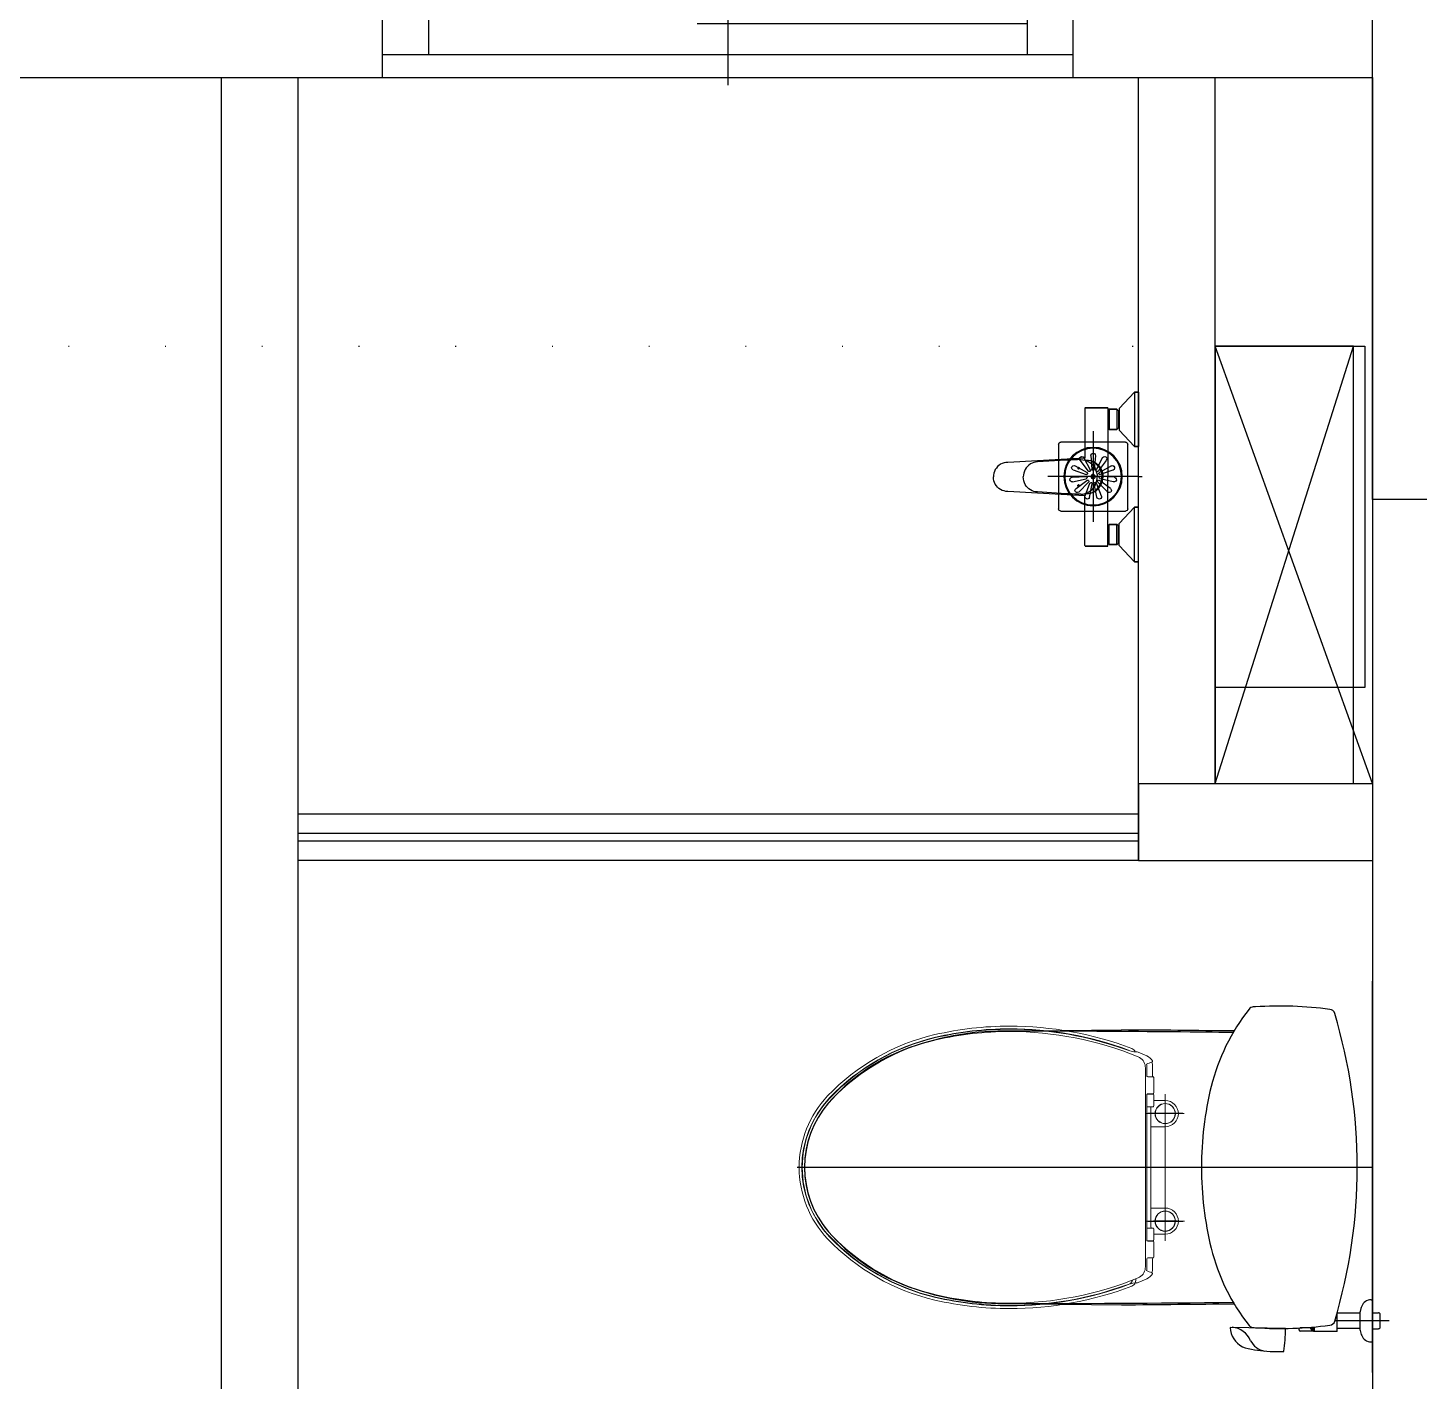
# Model space of a CAD drawing. Header units: millimetres. Extents: x 45074 to 106565, y 51012 to 60222.
# Drawn here: x 99582 to 99763.2, y 55485.7 to 55662 of the extents above; entities that cross this region are included whole.
import ezdxf

# ---------------------------------------------------------------- set-up
doc = ezdxf.new("R2010")
doc.units = ezdxf.units.MM
doc.header["$LTSCALE"] = 50
doc.header["$MEASUREMENT"] = 0
doc.linetypes.add('DASH_CENTER', pattern=[14, 11, -1, 1, -1])
doc.linetypes.add('DOT', pattern=[0.25, 0, -0.25])
doc.layers.get('0').update_dxf_attribs({"color": 8, "linetype": 'CONTINUOUS'})
doc.layers.add('00', color=7, linetype='DOT')

# ---------------------------------------------------------------- blocks, each defined once
blk = doc.blocks.new('*U31', base_point=(551700.96, 44174.06))
for p, q in [((551700.96, 44185.56), (551700.96, 44165.56)), ((551655.96, 44166.56), (551655.96, 44181.56)), ((551655.96, 44181.56), (551745.96, 44181.56)), ((551661.96, 44181.56), (551661.96, 44169.56)), ((551739.96, 44181.56), (551739.96, 44169.56)), ((551745.96, 44166.56), (551745.96, 44181.56)), ((551661.96, 44177.56), (551704.96, 44177.56)), ((551739.96, 44173.56), (551696.96, 44173.56)), ((551655.96, 44169.56), (551745.96, 44169.56)), ((551655.96, 44166.56), (551745.96, 44166.56))]:
    blk.add_line(p, q)
blk = doc.blocks.new('1247A')
for p, q in [((-13298.51, 8267.25), (-13298.01, 8267.25)), ((-13298.01, 8267.25), (-13298.51, 8267.25)), ((-13298.51, 8267.25), (-13298.51, 8267.12)), ((-13298.51, 8267.12), (-13298.51, 8266.77)), ((-13298.51, 8266.77), (-13298.51, 8266.2)), ((-13298.51, 8266.2), (-13298.51, 8265.46)), ((-13298.01, 8267.25), (-13296.01, 8265.12)), ((-13298.01, 8267.25), (-13296.01, 8265.12)), ((-13298.01, 8267.25), (-13298.01, 8267.12)), ((-13298.01, 8267.12), (-13298.01, 8266.77)), ((-13298.01, 8266.77), (-13298.01, 8266.2)), ((-13298.01, 8266.2), (-13298.01, 8265.46)), ((-13298.51, 8265.46), (-13298.51, 8264.61)), ((-13298.51, 8264.61), (-13298.51, 8263.7)), ((-13298.01, 8265.46), (-13298.01, 8264.61)), ((-13298.01, 8264.61), (-13298.01, 8263.7)), ((-13296.01, 8265.12), (-13296.01, 8265.07)), ((-13296.01, 8265.07), (-13296.01, 8264.93)), ((-13296.01, 8264.93), (-13296.01, 8264.82)), ((-13296.01, 8264.93), (-13296.01, 8264.7)), ((-13296.01, 8264.82), (-13295.91, 8264.82)), ((-13296.01, 8264.82), (-13296.01, 8264.77)), ((-13295.91, 8264.82), (-13296.01, 8264.82)), ((-13296.01, 8264.77), (-13296.01, 8264.66)), ((-13296.01, 8264.7), (-13296.01, 8264.41)), ((-13296.01, 8264.66), (-13296.01, 8264.49)), ((-13296.01, 8264.49), (-13296.01, 8264.26)), ((-13296.01, 8264.41), (-13296.01, 8264.06)), ((-13296.01, 8264.26), (-13296.01, 8263.98)), ((-13296.01, 8264.06), (-13296.01, 8263.7)), ((-13296.01, 8263.98), (-13296.01, 8263.7)), ((-13295.71, 8265.02), (-13295.91, 8264.82)), ((-13295.91, 8264.82), (-13295.91, 8264.77)), ((-13295.91, 8264.77), (-13295.91, 8264.66)), ((-13295.91, 8264.66), (-13295.91, 8264.49)), ((-13295.91, 8264.49), (-13295.91, 8264.26)), ((-13295.91, 8264.26), (-13295.91, 8263.98)), ((-13295.91, 8263.98), (-13295.91, 8263.7)), ((-13295.71, 8265.02), (-13295.51, 8265.02)), ((-13295.51, 8265.02), (-13295.71, 8265.02)), ((-13295.71, 8265.02), (-13295.71, 8264.97)), ((-13295.71, 8264.97), (-13295.71, 8262.38)), ((-13295.51, 8265.02), (-13295.21, 8265.02)), ((-13295.21, 8265.02), (-13295.51, 8265.02)), ((-13294.91, 8265.02), (-13295.21, 8265.02)), ((-13295.21, 8265.02), (-13294.91, 8265.02)), ((-13294.91, 8265.02), (-13294.71, 8265.02)), ((-13294.71, 8265.02), (-13294.91, 8265.02)), ((-13294.71, 8265.02), (-13294.51, 8264.82)), ((-13294.71, 8265.02), (-13294.71, 8264.97)), ((-13294.71, 8264.97), (-13294.71, 8262.38)), ((-13294.01, 8265.2), (-13294.51, 8265.2)), ((-13294.51, 8265.2), (-13294.01, 8265.2)), ((-13294.51, 8265.2), (-13294.51, 8265.14)), ((-13294.51, 8265.14), (-13294.51, 8256.2)), ((-13294.51, 8265.14), (-13294.51, 8256.2)), ((-13293.51, 8265.2), (-13294.01, 8265.2)), ((-13294.01, 8265.2), (-13293.51, 8265.2)), ((-13293, 8265.2), (-13293.51, 8265.2)), ((-13293.51, 8265.2), (-13293, 8265.2)), ((-13293, 8265.2), (-13292.54, 8265.2)), ((-13292.54, 8265.2), (-13293, 8265.2)), ((-13292.54, 8265.2), (-13292.13, 8265.2)), ((-13292.13, 8265.2), (-13292.54, 8265.2)), ((-13292.13, 8265.2), (-13291.82, 8265.2)), ((-13291.82, 8265.2), (-13292.13, 8265.2)), ((-13291.82, 8265.2), (-13291.63, 8265.2)), ((-13291.63, 8265.2), (-13291.82, 8265.2)), ((-13291.63, 8265.2), (-13291.55, 8265.2)), ((-13291.55, 8265.2), (-13291.63, 8265.2)), ((-13291.55, 8265.2), (-13291.51, 8265.14)), ((-13291.51, 8265.14), (-13291.51, 8258.66)), ((-13291.51, 8265.14), (-13291.51, 8258.66)), ((-13298.51, 8263.7), (-13298.51, 8262.79)), ((-13298.51, 8262.79), (-13298.51, 8261.93)), ((-13298.51, 8261.93), (-13298.51, 8261.19)), ((-13298.01, 8263.7), (-13298.01, 8262.79)), ((-13298.01, 8262.79), (-13298.01, 8261.93)), ((-13296.01, 8262.28), (-13298.01, 8260.15)), ((-13298.01, 8261.93), (-13298.01, 8261.19)), ((-13296.01, 8263.7), (-13296.01, 8263.33)), ((-13296.01, 8263.7), (-13296.01, 8263.42)), ((-13296.01, 8263.42), (-13296.01, 8263.14)), ((-13296.01, 8263.33), (-13296.01, 8262.99)), ((-13296.01, 8263.14), (-13296.01, 8262.91)), ((-13296.01, 8262.99), (-13296.01, 8262.7)), ((-13296.01, 8262.91), (-13296.01, 8262.74)), ((-13296.01, 8262.74), (-13296.01, 8262.62)), ((-13296.01, 8262.7), (-13296.01, 8262.47)), ((-13296.01, 8262.62), (-13296.01, 8262.58)), ((-13296.01, 8262.58), (-13296.01, 8262.47)), ((-13296.01, 8262.58), (-13295.91, 8262.58)), ((-13295.91, 8262.58), (-13296.01, 8262.58)), ((-13296.01, 8262.47), (-13296.01, 8262.33)), ((-13296.01, 8262.33), (-13296.01, 8262.28)), ((-13295.91, 8263.7), (-13295.91, 8263.42)), ((-13295.91, 8263.42), (-13295.91, 8263.14)), ((-13295.91, 8263.14), (-13295.91, 8262.91)), ((-13295.91, 8262.91), (-13295.91, 8262.74)), ((-13295.91, 8262.74), (-13295.91, 8262.62)), ((-13295.91, 8262.62), (-13295.91, 8262.58)), ((-13295.91, 8262.58), (-13295.71, 8262.38)), ((-13295.21, 8262.38), (-13295.71, 8262.38)), ((-13295.71, 8262.38), (-13295.21, 8262.38)), ((-13294.91, 8262.38), (-13295.21, 8262.38)), ((-13295.21, 8262.38), (-13294.91, 8262.38)), ((-13294.91, 8262.38), (-13294.71, 8262.38)), ((-13294.71, 8262.38), (-13294.91, 8262.38)), ((-13294.51, 8262.58), (-13294.71, 8262.38)), ((-13298.51, 8261.19), (-13298.51, 8260.63)), ((-13298.51, 8260.63), (-13298.51, 8260.28)), ((-13298.51, 8260.28), (-13298.51, 8260.15)), ((-13298.51, 8260.15), (-13298.01, 8260.15)), ((-13298.01, 8260.15), (-13298.51, 8260.15)), ((-13298.51, 8252.25), (-13298.51, 8260.15)), ((-13298.01, 8261.19), (-13298.01, 8260.63)), ((-13298.01, 8260.63), (-13298.01, 8260.28)), ((-13298.01, 8260.28), (-13298.01, 8260.15)), ((-13292.29, 8258.32), (-13292.81, 8258.11)), ((-13291.98, 8258.37), (-13292.29, 8258.32)), ((-13291.98, 8258.37), (-13292.29, 8258.32)), ((-13291.81, 8258.28), (-13292.06, 8258.16)), ((-13291.28, 8258.43), (-13291.98, 8258.37)), ((-13291.55, 8258.37), (-13291.81, 8258.28)), ((-13291.28, 8258.43), (-13291.55, 8258.37)), ((-13291.51, 8258.66), (-13281.48, 8258.1)), ((-13290.99, 8258.46), (-13291.28, 8258.43)), ((-13290.99, 8258.46), (-13290.58, 8258.45)), ((-13290.58, 8258.45), (-13290.21, 8258.44)), ((-13290.21, 8258.44), (-13289.79, 8258.42)), ((-13289.79, 8258.42), (-13289.36, 8258.4)), ((-13289.36, 8258.4), (-13289.05, 8258.38)), ((-13289.05, 8258.38), (-13285.35, 8258.15)), ((-13293.82, 8256.76), (-13293.9, 8256.2)), ((-13293.61, 8257.29), (-13293.82, 8256.76)), ((-13293.72, 8256.49), (-13293.74, 8256.2)), ((-13293.67, 8256.76), (-13293.72, 8256.49)), ((-13293.58, 8257.04), (-13293.67, 8256.76)), ((-13293.27, 8257.76), (-13293.61, 8257.29)), ((-13293.48, 8257.29), (-13293.58, 8257.04)), ((-13293.32, 8257.54), (-13293.48, 8257.29)), ((-13293.14, 8257.75), (-13293.32, 8257.54)), ((-13292.81, 8258.11), (-13293.27, 8257.76)), ((-13292.95, 8257.94), (-13293.14, 8257.75)), ((-13293.11, 8256.5), (-13293.13, 8256.2)), ((-13293.05, 8256.78), (-13293.11, 8256.5)), ((-13292.97, 8257.06), (-13293.05, 8256.78)), ((-13292.85, 8257.33), (-13292.97, 8257.06)), ((-13292.72, 8258.11), (-13292.95, 8257.94)), ((-13292.69, 8257.57), (-13292.85, 8257.33)), ((-13292.48, 8258.22), (-13292.72, 8258.11)), ((-13292.5, 8257.79), (-13292.69, 8257.57)), ((-13292.3, 8257.98), (-13292.5, 8257.79)), ((-13292.06, 8258.16), (-13292.3, 8257.98)), ((-13290.79, 8257.38), (-13290.8, 8257.36)), ((-13290.8, 8257.36), (-13290.8, 8257.33)), ((-13290.8, 8257.33), (-13290.8, 8257.31)), ((-13290.8, 8257.31), (-13290.79, 8257.28)), ((-13290.77, 8257.41), (-13290.79, 8257.38)), ((-13290.79, 8257.28), (-13290.77, 8257.26)), ((-13290.75, 8257.42), (-13290.77, 8257.41)), ((-13290.77, 8257.26), (-13290.75, 8257.25)), ((-13290.72, 8257.43), (-13290.75, 8257.42)), ((-13290.75, 8257.25), (-13290.72, 8257.24)), ((-13290.7, 8257.43), (-13290.72, 8257.43)), ((-13290.72, 8257.24), (-13290.7, 8257.23)), ((-13290.7, 8257.43), (-13290.67, 8257.43)), ((-13290.67, 8257.24), (-13290.7, 8257.23)), ((-13290.67, 8257.43), (-13290.65, 8257.42)), ((-13290.65, 8257.25), (-13290.67, 8257.24)), ((-13290.65, 8257.42), (-13290.63, 8257.41)), ((-13290.63, 8257.26), (-13290.65, 8257.25)), ((-13290.63, 8257.41), (-13290.61, 8257.38)), ((-13290.61, 8257.28), (-13290.63, 8257.26)), ((-13290.61, 8257.38), (-13290.6, 8257.36)), ((-13290.6, 8257.31), (-13290.61, 8257.28)), ((-13290.6, 8257.36), (-13290.6, 8257.33)), ((-13290.6, 8257.33), (-13290.6, 8257.31)), ((-13285.35, 8258.15), (-13285.11, 8258.13)), ((-13285.11, 8258.13), (-13284.87, 8258.08)), ((-13284.87, 8258.08), (-13284.64, 8257.99)), ((-13284.64, 8257.99), (-13284.43, 8257.89)), ((-13284.43, 8257.89), (-13284.22, 8257.74)), ((-13284.22, 8257.74), (-13284.05, 8257.57)), ((-13284.05, 8257.57), (-13283.89, 8257.39)), ((-13283.89, 8257.39), (-13283.75, 8257.17)), ((-13283.75, 8257.17), (-13283.65, 8256.95)), ((-13283.65, 8256.95), (-13283.57, 8256.7)), ((-13283.57, 8256.7), (-13283.52, 8256.46)), ((-13281.48, 8258.1), (-13281.23, 8258.08)), ((-13281.23, 8258.08), (-13280.99, 8258.03)), ((-13280.99, 8258.03), (-13280.76, 8257.95)), ((-13280.76, 8257.95), (-13280.54, 8257.85)), ((-13280.54, 8257.85), (-13280.33, 8257.7)), ((-13280.33, 8257.7), (-13280.16, 8257.54)), ((-13280.16, 8257.54), (-13280, 8257.36)), ((-13280, 8257.36), (-13279.85, 8257.15)), ((-13279.85, 8257.15), (-13279.75, 8256.93)), ((-13279.75, 8256.93), (-13279.68, 8256.69)), ((-13279.75, 8256.93), (-13279.68, 8256.69)), ((-13279.68, 8256.69), (-13279.63, 8256.45)), ((-13279.68, 8256.69), (-13279.63, 8256.45)), ((-13294.51, 8247.26), (-13294.51, 8256.2)), ((-13294.51, 8247.26), (-13294.51, 8256.2)), ((-13293.82, 8255.64), (-13293.9, 8256.2)), ((-13293.61, 8255.11), (-13293.82, 8255.64)), ((-13293.72, 8255.91), (-13293.74, 8256.2)), ((-13293.67, 8255.64), (-13293.72, 8255.91)), ((-13293.58, 8255.36), (-13293.67, 8255.64)), ((-13293.27, 8254.64), (-13293.61, 8255.11)), ((-13293.48, 8255.11), (-13293.58, 8255.36)), ((-13293.32, 8254.86), (-13293.48, 8255.11)), ((-13293.14, 8254.65), (-13293.32, 8254.86)), ((-13293.11, 8255.9), (-13293.13, 8256.2)), ((-13293.05, 8255.62), (-13293.11, 8255.9)), ((-13292.97, 8255.34), (-13293.05, 8255.62)), ((-13292.85, 8255.07), (-13292.97, 8255.34)), ((-13292.69, 8254.83), (-13292.85, 8255.07)), ((-13292.5, 8254.61), (-13292.69, 8254.83)), ((-13290.8, 8255.09), (-13290.79, 8255.11)), ((-13290.8, 8255.07), (-13290.8, 8255.09)), ((-13290.8, 8255.04), (-13290.8, 8255.07)), ((-13290.79, 8255.02), (-13290.8, 8255.04)), ((-13290.79, 8255.11), (-13290.77, 8255.14)), ((-13290.77, 8254.99), (-13290.79, 8255.02)), ((-13290.77, 8255.14), (-13290.75, 8255.15)), ((-13290.75, 8254.98), (-13290.77, 8254.99)), ((-13290.75, 8255.15), (-13290.72, 8255.16)), ((-13290.72, 8254.97), (-13290.75, 8254.98)), ((-13290.72, 8255.16), (-13290.7, 8255.17)), ((-13290.7, 8254.97), (-13290.72, 8254.97)), ((-13290.67, 8255.16), (-13290.7, 8255.17)), ((-13290.7, 8254.97), (-13290.67, 8254.97)), ((-13290.65, 8255.15), (-13290.67, 8255.16)), ((-13290.67, 8254.97), (-13290.65, 8254.98)), ((-13290.63, 8255.14), (-13290.65, 8255.15)), ((-13290.65, 8254.98), (-13290.63, 8254.99)), ((-13290.61, 8255.11), (-13290.63, 8255.14)), ((-13290.63, 8254.99), (-13290.61, 8255.02)), ((-13290.6, 8255.09), (-13290.61, 8255.11)), ((-13290.61, 8255.02), (-13290.6, 8255.04)), ((-13290.6, 8255.07), (-13290.6, 8255.09)), ((-13290.6, 8255.04), (-13290.6, 8255.07)), ((-13284.43, 8254.51), (-13284.22, 8254.66)), ((-13284.22, 8254.66), (-13284.05, 8254.83)), ((-13284.05, 8254.83), (-13283.89, 8255.01)), ((-13283.89, 8255.01), (-13283.75, 8255.23)), ((-13283.75, 8255.23), (-13283.65, 8255.45)), ((-13283.65, 8255.45), (-13283.57, 8255.7)), ((-13283.57, 8255.7), (-13283.52, 8255.94)), ((-13283.52, 8256.46), (-13283.5, 8256.2)), ((-13283.52, 8255.94), (-13283.5, 8256.2)), ((-13280.54, 8254.55), (-13280.33, 8254.7)), ((-13280.33, 8254.7), (-13280.16, 8254.86)), ((-13280.16, 8254.86), (-13280, 8255.04)), ((-13280, 8255.04), (-13279.85, 8255.25)), ((-13279.85, 8255.25), (-13279.75, 8255.47)), ((-13279.75, 8255.47), (-13279.68, 8255.71)), ((-13279.75, 8255.47), (-13279.68, 8255.71)), ((-13279.68, 8255.71), (-13279.63, 8255.95)), ((-13279.68, 8255.71), (-13279.63, 8255.95)), ((-13279.63, 8256.45), (-13279.61, 8256.2)), ((-13279.63, 8256.45), (-13279.61, 8256.2)), ((-13279.63, 8255.95), (-13279.61, 8256.2)), ((-13279.63, 8255.95), (-13279.61, 8256.2)), ((-13292.81, 8254.29), (-13293.27, 8254.64)), ((-13292.95, 8254.46), (-13293.14, 8254.65)), ((-13292.72, 8254.29), (-13292.95, 8254.46)), ((-13292.29, 8254.08), (-13292.81, 8254.29)), ((-13292.48, 8254.18), (-13292.72, 8254.29)), ((-13292.3, 8254.42), (-13292.5, 8254.61)), ((-13292.06, 8254.24), (-13292.3, 8254.42)), ((-13291.98, 8254.03), (-13292.29, 8254.08)), ((-13291.98, 8254.03), (-13292.29, 8254.08)), ((-13291.81, 8254.12), (-13292.06, 8254.24)), ((-13291.28, 8253.96), (-13291.98, 8254.03)), ((-13291.55, 8254.03), (-13291.81, 8254.12)), ((-13291.28, 8253.96), (-13291.55, 8254.03)), ((-13291.51, 8253.74), (-13281.48, 8254.3)), ((-13291.51, 8247.26), (-13291.51, 8253.74)), ((-13291.51, 8247.26), (-13291.51, 8253.74)), ((-13290.99, 8253.94), (-13291.28, 8253.96)), ((-13290.99, 8253.94), (-13290.58, 8253.95)), ((-13290.58, 8253.95), (-13290.21, 8253.96)), ((-13290.21, 8253.96), (-13289.79, 8253.98)), ((-13289.79, 8253.98), (-13289.36, 8254)), ((-13289.36, 8254), (-13289.05, 8254.02)), ((-13289.05, 8254.02), (-13285.35, 8254.25)), ((-13285.35, 8254.25), (-13285.11, 8254.27)), ((-13285.11, 8254.27), (-13284.87, 8254.32)), ((-13284.87, 8254.32), (-13284.64, 8254.41)), ((-13284.64, 8254.41), (-13284.43, 8254.51)), ((-13281.48, 8254.3), (-13281.23, 8254.32)), ((-13281.23, 8254.32), (-13280.99, 8254.37)), ((-13280.99, 8254.37), (-13280.76, 8254.45)), ((-13280.76, 8254.45), (-13280.54, 8254.55)), ((-13298.01, 8252.25), (-13298.51, 8252.25)), ((-13298.51, 8252.12), (-13298.51, 8252.25)), ((-13298.51, 8252.25), (-13298.01, 8252.25)), ((-13298.51, 8251.77), (-13298.51, 8252.12)), ((-13298.51, 8251.2), (-13298.51, 8251.77)), ((-13298.51, 8250.46), (-13298.51, 8251.2)), ((-13296.01, 8250.12), (-13298.01, 8252.25)), ((-13298.01, 8252.12), (-13298.01, 8252.25)), ((-13298.01, 8251.77), (-13298.01, 8252.12)), ((-13298.01, 8251.2), (-13298.01, 8251.77)), ((-13298.01, 8250.46), (-13298.01, 8251.2)), ((-13298.51, 8249.61), (-13298.51, 8250.46)), ((-13298.51, 8248.7), (-13298.51, 8249.61)), ((-13298.01, 8249.61), (-13298.01, 8250.46)), ((-13298.01, 8248.7), (-13298.01, 8249.61)), ((-13296.01, 8250.07), (-13296.01, 8250.12)), ((-13296.01, 8249.93), (-13296.01, 8250.07)), ((-13296.01, 8249.7), (-13296.01, 8249.93)), ((-13296.01, 8249.82), (-13296.01, 8249.93)), ((-13295.91, 8249.82), (-13296.01, 8249.82)), ((-13296.01, 8249.77), (-13296.01, 8249.82)), ((-13296.01, 8249.82), (-13295.91, 8249.82)), ((-13296.01, 8249.66), (-13296.01, 8249.77)), ((-13296.01, 8249.41), (-13296.01, 8249.7)), ((-13296.01, 8249.49), (-13296.01, 8249.66)), ((-13296.01, 8249.26), (-13296.01, 8249.49)), ((-13296.01, 8249.06), (-13296.01, 8249.41)), ((-13296.01, 8248.98), (-13296.01, 8249.26)), ((-13295.91, 8249.82), (-13295.71, 8250.02)), ((-13295.91, 8249.77), (-13295.91, 8249.82)), ((-13295.91, 8249.66), (-13295.91, 8249.77)), ((-13295.91, 8249.49), (-13295.91, 8249.66)), ((-13295.91, 8249.26), (-13295.91, 8249.49)), ((-13295.91, 8248.98), (-13295.91, 8249.26)), ((-13295.71, 8250.02), (-13295.21, 8250.02)), ((-13295.71, 8247.43), (-13295.71, 8250.02)), ((-13295.21, 8250.02), (-13295.71, 8250.02)), ((-13295.21, 8250.02), (-13294.91, 8250.02)), ((-13294.91, 8250.02), (-13295.21, 8250.02)), ((-13294.71, 8250.02), (-13294.91, 8250.02)), ((-13294.91, 8250.02), (-13294.71, 8250.02)), ((-13294.51, 8249.82), (-13294.71, 8250.02)), ((-13294.71, 8247.43), (-13294.71, 8250.02)), ((-13298.51, 8247.79), (-13298.51, 8248.7)), ((-13298.51, 8246.93), (-13298.51, 8247.79)), ((-13298.01, 8247.79), (-13298.01, 8248.7)), ((-13298.01, 8246.93), (-13298.01, 8247.79)), ((-13296.01, 8248.7), (-13296.01, 8249.06)), ((-13296.01, 8248.7), (-13296.01, 8248.98)), ((-13296.01, 8248.42), (-13296.01, 8248.7)), ((-13296.01, 8248.33), (-13296.01, 8248.7)), ((-13296.01, 8248.14), (-13296.01, 8248.42)), ((-13296.01, 8247.99), (-13296.01, 8248.33)), ((-13296.01, 8247.91), (-13296.01, 8248.14)), ((-13296.01, 8247.7), (-13296.01, 8247.99)), ((-13296.01, 8247.74), (-13296.01, 8247.91)), ((-13296.01, 8247.62), (-13296.01, 8247.74)), ((-13296.01, 8247.47), (-13296.01, 8247.7)), ((-13296.01, 8247.58), (-13296.01, 8247.62)), ((-13295.91, 8247.58), (-13296.01, 8247.58)), ((-13296.01, 8247.58), (-13295.91, 8247.58)), ((-13296.01, 8247.47), (-13296.01, 8247.58)), ((-13296.01, 8247.33), (-13296.01, 8247.47)), ((-13295.91, 8248.7), (-13295.91, 8248.98)), ((-13295.91, 8248.42), (-13295.91, 8248.7)), ((-13295.91, 8248.14), (-13295.91, 8248.42)), ((-13295.91, 8247.91), (-13295.91, 8248.14)), ((-13295.91, 8247.74), (-13295.91, 8247.91)), ((-13295.91, 8247.62), (-13295.91, 8247.74)), ((-13295.91, 8247.58), (-13295.91, 8247.62)), ((-13295.71, 8247.38), (-13295.91, 8247.58)), ((-13295.71, 8247.38), (-13295.71, 8247.43)), ((-13294.71, 8247.38), (-13294.51, 8247.58)), ((-13294.71, 8247.38), (-13294.71, 8247.43)), ((-13298.51, 8246.19), (-13298.51, 8246.93)), ((-13298.51, 8245.63), (-13298.51, 8246.19)), ((-13298.51, 8245.28), (-13298.51, 8245.63)), ((-13298.01, 8245.15), (-13296.01, 8247.28)), ((-13298.01, 8245.15), (-13296.01, 8247.28)), ((-13298.01, 8246.19), (-13298.01, 8246.93)), ((-13298.01, 8245.63), (-13298.01, 8246.19)), ((-13298.01, 8245.28), (-13298.01, 8245.63)), ((-13296.01, 8247.28), (-13296.01, 8247.33)), ((-13295.51, 8247.38), (-13295.71, 8247.38)), ((-13295.71, 8247.38), (-13295.51, 8247.38)), ((-13295.21, 8247.38), (-13295.51, 8247.38)), ((-13295.51, 8247.38), (-13295.21, 8247.38)), ((-13295.21, 8247.38), (-13294.91, 8247.38)), ((-13294.91, 8247.38), (-13295.21, 8247.38)), ((-13294.71, 8247.38), (-13294.91, 8247.38)), ((-13294.91, 8247.38), (-13294.71, 8247.38)), ((-13294.51, 8247.2), (-13294.51, 8247.26)), ((-13294.51, 8247.2), (-13294.01, 8247.2)), ((-13294.01, 8247.2), (-13294.51, 8247.2)), ((-13294.01, 8247.2), (-13293.51, 8247.2)), ((-13293.51, 8247.2), (-13294.01, 8247.2)), ((-13293.51, 8247.2), (-13293, 8247.2)), ((-13293, 8247.2), (-13293.51, 8247.2)), ((-13292.54, 8247.2), (-13293, 8247.2)), ((-13293, 8247.2), (-13292.54, 8247.2)), ((-13292.13, 8247.2), (-13292.54, 8247.2)), ((-13292.54, 8247.2), (-13292.13, 8247.2)), ((-13291.82, 8247.2), (-13292.13, 8247.2)), ((-13292.13, 8247.2), (-13291.82, 8247.2)), ((-13291.63, 8247.2), (-13291.82, 8247.2)), ((-13291.82, 8247.2), (-13291.63, 8247.2)), ((-13291.55, 8247.2), (-13291.63, 8247.2)), ((-13291.63, 8247.2), (-13291.55, 8247.2)), ((-13291.55, 8247.2), (-13291.51, 8247.26)), ((-13298.51, 8245.15), (-13298.51, 8245.28)), ((-13298.01, 8245.15), (-13298.51, 8245.15)), ((-13298.51, 8245.15), (-13298.01, 8245.15)), ((-13298.01, 8245.15), (-13298.01, 8245.28))]:
    blk.add_line(p, q)
at = {"color": 3}
blk.add_line((-13298.51, 8256.25), (-13299.01, 8256.25), dxfattribs=at)
blk = doc.blocks.new('10D')
at = {"color": 8}
for p, q in [((-31142.94, 14854.47), (-31142.94, 14842.67)), ((-31148.84, 14848.57), (-31137.04, 14848.57))]:
    blk.add_line(p, q, dxfattribs=at)
at = {"color": 9, "true_color": 0xc9c9c9}
for p, q in [((-31147.44, 14844.37), (-31147.44, 14852.77)), ((-31147.14, 14853.07), (-31138.74, 14853.07)), ((-31138.44, 14852.77), (-31138.44, 14844.37)), ((-31144.18, 14851.05), (-31143.33, 14849.45)), ((-31143.24, 14851.27), (-31143.09, 14849.52)), ((-31142.64, 14851.32), (-31142.79, 14849.52)), ((-31141.73, 14851), (-31142.56, 14849.45)), ((-31145.52, 14849.42), (-31143.87, 14848.83)), ((-31145.32, 14849.99), (-31143.75, 14849.1)), ((-31144.65, 14850.68), (-31143.58, 14849.29)), ((-31141.21, 14850.72), (-31142.3, 14849.29)), ((-31140.61, 14849.96), (-31142.14, 14849.1)), ((-31140.32, 14849.44), (-31142.02, 14848.83)), ((-31145.71, 14848.48), (-31143.91, 14848.59)), ((-31145.57, 14847.89), (-31143.86, 14848.29)), ((-31145.22, 14847), (-31143.76, 14848.06)), ((-31144.79, 14846.58), (-31143.56, 14847.84)), ((-31144.01, 14846.02), (-31143.36, 14847.7)), ((-31143.42, 14845.9), (-31143.07, 14847.62)), ((-31143.14, 14848.62), (-31143.14, 14848.52)), ((-31143.14, 14848.62), (-31143.04, 14848.62)), ((-31143.14, 14848.52), (-31143.09, 14848.52)), ((-31143.14, 14848.52), (-31143.04, 14848.52)), ((-31142.99, 14848.77), (-31142.89, 14848.77)), ((-31142.99, 14848.67), (-31142.99, 14848.77)), ((-31142.99, 14848.38), (-31142.99, 14848.47)), ((-31142.99, 14848.38), (-31142.89, 14848.38)), ((-31142.89, 14848.67), (-31142.89, 14848.77)), ((-31142.89, 14848.38), (-31142.89, 14848.47)), ((-31142.75, 14848.62), (-31142.84, 14848.62)), ((-31142.75, 14848.52), (-31142.84, 14848.52)), ((-31142.46, 14845.85), (-31142.82, 14847.62)), ((-31142.79, 14848.52), (-31142.75, 14848.52)), ((-31142.75, 14848.62), (-31142.75, 14848.52)), ((-31141.9, 14846.06), (-31142.53, 14847.7)), ((-31141.06, 14846.54), (-31142.32, 14847.84)), ((-31140.71, 14847.03), (-31142.13, 14848.06)), ((-31140.26, 14847.88), (-31142.03, 14848.29)), ((-31140.23, 14848.48), (-31141.98, 14848.59)), ((-31138.74, 14844.07), (-31147.14, 14844.07))]:
    blk.add_line(p, q, dxfattribs=at)
for radius in [3.8, 3.7, 0.275]:
    blk.add_circle((-31142.94, 14848.57), radius, dxfattribs=at)
for centre, radius, start, end in [((-31147.14, 14852.77), 0.3, 90, 180), ((-31138.74, 14852.77), 0.3, 0, 90), ((-31144.43, 14850.89), 0.3, 32.7273, 222.2546), ((-31142.94, 14851.32), 0.3, 0, 189.5273), ((-31141.46, 14850.89), 0.3, 327.2727, 156.8), ((-31145.45, 14849.71), 0.3, 65.4545, 254.9818), ((-31143.81, 14848.97), 0.15, 245.4545, 65.4545), ((-31143.46, 14849.37), 0.15, 212.7273, 32.7273), ((-31142.94, 14849.52), 0.15, 180, 0), ((-31142.43, 14849.37), 0.15, 147.2727, 327.2727), ((-31142.08, 14848.97), 0.15, 114.5455, 294.5455), ((-31140.44, 14849.71), 0.3, 294.5455, 124.0727), ((-31145.67, 14848.18), 0.3, 98.1818, 287.7091), ((-31143.88, 14848.44), 0.15, 278.1818, 98.1818), ((-31143.66, 14847.95), 0.15, 310.9091, 130.9091), ((-31143.21, 14847.66), 0.15, 343.6364, 163.6364), ((-31143.04, 14848.67), 0.05, 270, 0), ((-31143.04, 14848.47), 0.05, 0, 90), ((-31142.84, 14848.67), 0.05, 180, 270), ((-31142.84, 14848.47), 0.05, 90, 180), ((-31142.68, 14847.66), 0.15, 16.3636, 196.3636), ((-31142.23, 14847.95), 0.15, 49.0909, 229.0909), ((-31142, 14848.44), 0.15, 81.8182, 261.8182), ((-31140.22, 14848.18), 0.3, 261.8182, 91.3455), ((-31145.02, 14846.77), 0.3, 130.9091, 320.4364), ((-31143.72, 14845.93), 0.3, 163.6364, 353.1636), ((-31142.17, 14845.93), 0.3, 196.3636, 25.8909), ((-31140.87, 14846.77), 0.3, 229.0909, 58.6182), ((-31147.14, 14844.37), 0.3, 180, 270), ((-31138.74, 14844.37), 0.3, 270, 0)]:
    blk.add_arc(centre, radius, start, end, dxfattribs=at)

msp = doc.modelspace()

# ---------------------------------------------------------------- linework, layer by layer
for p, q in [((99366.154, 55655.566), (99628.154, 55655.566)), ((99607.154, 55655.566), (99607.154, 55390.566)), ((99617.154, 55655.566), (99617.154, 55390.566)), ((99718.154, 55655.566), (99757.154, 55655.566)), ((99757.154, 55655.566), (99757.154, 55400.566)), ((99736.654, 55563.566), (99754.654, 55620.566)), ((99757.154, 55563.566), (99736.654, 55620.566)), ((99754.654, 55620.566), (99736.654, 55620.566)), ((99726.654, 55563.566), (99726.654, 55553.566)), ((99726.654, 55553.566), (99757.154, 55553.566)), ((99757.154, 55486.854), (99757.154, 55537.834)), ((99682.454, 55513.566), (99682.454, 55513.666)), ((99755.645, 55495.169), (99755.559, 55494.808)), ((99756.954, 55496.316), (99757.154, 55496.301)), ((99757.154, 55496.316), (99757.154, 55490.816)), ((99759.295, 55493.566), (99752.233, 55493.566)), ((99752.554, 55492.166), (99752.554, 55494.676)), ((99755.554, 55494.566), (99752.554, 55494.566)), ((99755.554, 55494.596), (99755.554, 55494.766)), ((99755.554, 55492.536), (99755.554, 55494.596)), ((99757.154, 55494.596), (99757.922, 55494.596)), ((99758.034, 55494.593), (99757.922, 55494.596)), ((99758.154, 55494.473), (99758.034, 55494.593)), ((99758.154, 55492.66), (99758.154, 55494.473)), ((99738.609, 55492.641), (99738.632, 55492.309)), ((99745.804, 55492.552), (99738.66, 55492.694)), ((99747.57, 55492.366), (99747.57, 55492.639)), ((99749.29, 55492.64), (99747.73, 55492.64)), ((99749.29, 55492.241), (99747.73, 55492.241)), ((99749.45, 55492.206), (99747.73, 55492.206)), ((99749.09, 55492.562), (99749.12, 55492.61)), ((99749.144, 55492.448), (99749.09, 55492.562)), ((99749.12, 55492.61), (99749.21, 55492.636)), ((99749.306, 55492.266), (99749.144, 55492.448)), ((99749.33, 55492.281), (99749.33, 55492.6)), ((99749.49, 55492.246), (99749.49, 55492.77)), ((99749.49, 55492.686), (99749.538, 55492.686)), ((99749.554, 55492.775), (99749.554, 55492.286)), ((99749.554, 55492.166), (99749.554, 55492.775)), ((99752.554, 55492.166), (99749.554, 55492.166)), ((99755.554, 55492.566), (99752.554, 55492.566)), ((99755.554, 55492.366), (99755.554, 55492.536)), ((99755.559, 55492.325), (99755.645, 55491.963)), ((99757.154, 55492.536), (99757.923, 55492.537)), ((99758.034, 55492.54), (99757.923, 55492.537)), ((99758.154, 55492.66), (99758.034, 55492.54)), ((99756.954, 55490.816), (99757.154, 55490.816)), ((99743.795, 55489.592), (99745.549, 55489.557))]:
    msp.add_line(p, q)
at = {"extrusion": (0, 0, -1)}
for p, q in [((99726.654, 55553.566), (99726.654, 55655.566)), ((99736.654, 55563.566), (99736.654, 55655.566)), ((99726.654, 55563.566), (99757.154, 55563.566)), ((99736.654, 55563.566), (99757.154, 55563.566)), ((99726.654, 55559.566), (99617.154, 55559.566)), ((99726.654, 55557.066), (99617.154, 55557.066)), ((99726.654, 55556.066), (99617.154, 55556.066)), ((99726.654, 55553.566), (99617.154, 55553.566)), ((99726.654, 55553.566), (99757.154, 55553.566))]:
    msp.add_line(p, q, dxfattribs=at)
at = {"ltscale": 50}
for p, q in [((99709.154, 55531.316), (99716.617, 55531.391)), ((99709.154, 55495.816), (99716.617, 55495.742))]:
    msp.add_line(p, q, dxfattribs=at)
at = {"linetype": 'Continuous'}
for p, q in [((99716.617, 55531.391), (99724.454, 55531.469)), ((99716.617, 55495.742), (99724.454, 55495.664))]:
    msp.add_line(p, q, dxfattribs=at)
at = {"lineweight": 13}
for p, q in [((99727.55, 55513.566), (99727.55, 55526.582)), ((99727.758, 55525.466), (99727.758, 55526.719)), ((99728.503, 55525.466), (99728.503, 55526.719)), ((99727.858, 55525.366), (99728.53, 55525.366)), ((99728.53, 55525.366), (99728.55, 55525.366)), ((99728.65, 55525.266), (99728.65, 55523.266)), ((99727.758, 55513.566), (99727.758, 55523.069)), ((99728.55, 55523.116), (99727.772, 55523.116)), ((99728.55, 55523.166), (99727.858, 55523.166)), ((99728.65, 55522.316), (99728.65, 55523.016)), ((99728.65, 55521.566), (99728.65, 55522.316)), ((99728.65, 55522.266), (99730.15, 55522.266)), ((99728.504, 55521.466), (99727.758, 55521.466)), ((99728.273, 55518.916), (99728.273, 55521.366)), ((99728.504, 55521.466), (99728.373, 55521.466)), ((99728.55, 55521.466), (99728.504, 55521.466)), ((99728.273, 55508.216), (99728.273, 55518.916)), ((99730.15, 55518.866), (99728.273, 55518.866)), ((99727.55, 55513.566), (99727.55, 55500.551)), ((99727.758, 55513.566), (99727.758, 55504.064)), ((99730.15, 55508.266), (99728.273, 55508.266)), ((99728.273, 55505.766), (99728.273, 55508.216)), ((99728.504, 55505.666), (99727.758, 55505.666)), ((99728.504, 55505.666), (99728.373, 55505.666)), ((99728.55, 55505.666), (99728.504, 55505.666)), ((99728.65, 55505.566), (99728.65, 55504.816)), ((99728.65, 55504.866), (99730.15, 55504.866)), ((99728.65, 55504.816), (99728.65, 55504.116)), ((99728.55, 55504.016), (99727.772, 55504.016)), ((99728.55, 55503.966), (99727.858, 55503.966)), ((99728.65, 55501.866), (99728.65, 55503.866)), ((99727.758, 55501.666), (99727.758, 55500.414)), ((99727.858, 55501.766), (99728.53, 55501.766)), ((99728.503, 55501.666), (99728.503, 55500.414)), ((99728.53, 55501.766), (99728.55, 55501.766)), ((99726.3, 55498.83), (99726.3, 55499.034))]:
    msp.add_line(p, q, dxfattribs=at)
at = {"linetype": 'DASH_CENTER', "lineweight": 13, "ltscale": 5}
for p, q in [((99730.154, 55523.116), (99730.154, 55504.016)), ((99732.624, 55520.566), (99727.654, 55520.566)), ((99732.654, 55506.566), (99727.654, 55506.566)), ((99732.045, 55506.566), (99728.592, 55506.566))]:
    msp.add_line(p, q, dxfattribs=at)
at = {"ltscale": 3}
for p, q in [((99732.454, 55520.566), (99727.854, 55520.566)), ((99731.795, 55520.566), (99728.602, 55520.566)), ((99727.854, 55506.566), (99732.454, 55506.566)), ((99731.731, 55506.566), (99728.592, 55506.566))]:
    msp.add_line(p, q, dxfattribs=at)
at = {"linetype": 'DASH_CENTER', "ltscale": 5}
msp.add_line((99757.154, 55513.566), (99682.192, 55513.566), dxfattribs=at)
for points in [[(99757.154, 55670.566), (99827.154, 55670.566), (99827.154, 55600.566), (99757.154, 55600.566)], [(99754.654, 55620.566), (99736.654, 55620.566), (99736.654, 55563.566), (99754.654, 55563.566)], [(99736.654, 55620.566), (99756.154, 55620.566), (99756.154, 55576.066), (99736.654, 55576.066)]]:
    msp.add_lwpolyline(points, close=True)
at = {"lineweight": 13}
for centre in [(99730.139, 55520.566), (99730.135, 55506.566)]:
    msp.add_circle(centre, 1.32, dxfattribs=at)
for centre, radius, start, end in [((99761.828, 55517.752), 26.47, 141.6433, 166.15289), ((99741.658, 55533.712), 0.75, 93.87543, 141.49007), ((99745.054, 55483.576), 51, 93.56643, 93.87543), ((99745.054, 55483.576), 51, 82.62672, 93.56643), ((99751.503, 55533.411), 0.75, 16.64366, 82.62672), ((99685.154, 55513.576), 70, 0, 16.64366), ((99779.054, 55513.556), 44.2, 166.21624, 180), ((99779.054, 55513.576), 44.2, 180, 193.78376), ((99685.154, 55513.576), 70, 343.35634, 0), ((99761.573, 55509.288), 26.2, 193.78376, 218.50993), ((99758.107, 55494.586), 2.53, 159.53843, 166.67808), ((99756.954, 55495.016), 1.3, 90, 159.53843), ((99751.503, 55493.742), 0.75, 277.37328, 343.35634), ((99755.734, 55494.766), 0.18, 166.67808, 180.00072), ((99738.659, 55492.644), 0.05, 88.86103, 183.86103), ((99741.561, 55492.847), 2.978, 190.41435, 250.35634), ((99738.636, 55489.929), 2.822, 22.00531, 85.17423), ((99741.658, 55493.441), 0.75, 218.50993, 266.12457), ((99745.054, 55543.576), 51, 266.12457, 266.43357), ((99745.054, 55543.576), 51, 266.43357, 277.37328), ((99723.576, 55492.608), 22.228, 352.22554, 359.85699), ((99747.73, 55492.401), 0.16, 180, 270), ((99747.73, 55492.366), 0.16, 180, 270), ((99747.73, 55492.8), 0.16, 256.5396, 270), ((99749.29, 55492.6), 0.04, 0, 90), ((99749.29, 55492.281), 0.04, 270, 0), ((99749.45, 55492.246), 0.04, 270, 0), ((99749.538, 55492.646), 0.04, 66.42182, 90), ((99755.734, 55492.366), 0.18, 180.00072, 193.32192), ((99758.107, 55492.546), 2.53, 193.32192, 200.46157), ((99756.954, 55492.116), 1.3, 200.46157, 270), ((99744.672, 55507.725), 18.154, 256.90967, 267.23236), ((99743.639, 55492.26), 2.705, 208.08502, 258.15686), ((99745.55, 55489.607), 0.05, 268.86103, 353.25784)]:
    msp.add_arc(centre, radius, start, end)
at = {"ltscale": 50}
for centre, radius, start, end in [((99709.154, 55495.316), 36, 89.99998, 111.25428), ((99705.167, 55505.568), 25, 111.25427, 139.03552), ((99695.954, 55513.566), 12.8, 139.03551, 220.96449), ((99705.167, 55521.565), 25, 220.96448, 248.74573), ((99709.154, 55531.816), 36, 248.74572, 270.01697)]:
    msp.add_arc(centre, radius, start, end, dxfattribs=at)
at = {"lineweight": 13}
for centre, radius, start, end in [((99709.85, 55488.966), 43, 90, 103.055), ((99709.85, 55488.966), 42.65, 90, 103.055), ((99709.85, 55488.966), 42.6, 90, 103.055), ((99709.85, 55486.966), 45, 69.2634, 90), ((99709.85, 55486.966), 44.65, 69.64862, 90), ((99709.85, 55486.966), 44.6, 70.15121, 90), ((99706.462, 55503.579), 28, 103.055, 136.46429), ((99706.462, 55503.579), 27.65, 103.055, 136.46429), ((99706.462, 55503.579), 27.6, 103.055, 136.46429), ((99706.462, 55503.579), 27.3, 103.055, 136.46429), ((99709.85, 55488.966), 42.3, 90, 103.055), ((99709.85, 55486.966), 44.3, 67.75891, 90), ((99727.083, 55534.601), 6.056, 249.81353, 255.29928), ((99725.1, 55528.079), 0.8, 56.08438, 69.64862), ((99727.083, 55534.601), 6.056, 255.29928, 262.00981), ((99725.5, 55528.303), 0.8, 22.06861, 69.2634), ((99727.083, 55534.601), 6.056, 262.00981, 262.12238), ((99726.314, 55529.05), 0.453, 262.28928, 282.53917), ((99726.638, 55528.27), 0.407, 119.50951, 123.71843), ((99726.474, 55528.552), 0.0811, 67.5142, 116.25208), ((99708.908, 55485.935), 46.176, 65.89747, 67.59969), ((99726.05, 55526.582), 1.5, 4.7417, 67.75891), ((99726.981, 55526.537), 1.735, 30.74626, 63.14342), ((99726.05, 55526.582), 1.5, 360, 4.7417), ((99729.831, 55522.5), 4.991, 106.81061, 115.01916), ((99726.647, 55526.734), 1.111, 359.23674, 15.01334), ((99728.361, 55527.39), 0.116, 282.99792, 16.92453), ((99726.914, 55526.68), 1.589, 1.40433, 22.0493), ((99727.858, 55525.466), 0.1, 180, 270), ((99728.734, 55525.475), 0.231, 182.05239, 207.96027), ((99728.55, 55525.266), 0.1, 0, 90), ((99695.95, 55513.566), 13.5, 136.46429, 180), ((99695.95, 55513.566), 13.15, 136.46429, 223.53571), ((99695.95, 55513.566), 13.1, 136.46429, 180), ((99695.95, 55513.566), 12.8, 136.46429, 223.53571), ((99727.858, 55523.066), 0.1, 150.00087, 178.71361), ((99727.858, 55523.066), 0.1, 90, 150.00087), ((99728.55, 55523.266), 0.1, 270.00001, 0), ((99728.55, 55523.016), 0.1, 0, 90), ((99730.15, 55520.566), 1.7, 270, 90), ((99728.373, 55521.366), 0.1, 90, 180), ((99728.55, 55521.566), 0.1, 270, 0), ((99730.139, 55520.566), 1.3, 47.20382, 42.79618), ((99695.95, 55513.566), 13.5, 180, 223.53571), ((99695.95, 55513.566), 13.1, 180, 223.53571), ((99730.135, 55506.566), 1.3, 47.20382, 42.79618), ((99730.15, 55506.566), 1.7, 270, 90), ((99706.462, 55523.554), 28, 223.53571, 256.945), ((99706.462, 55523.554), 27.65, 223.53571, 256.945), ((99706.462, 55523.554), 27.6, 223.53571, 256.945), ((99706.462, 55523.554), 27.3, 223.53571, 256.945), ((99728.373, 55505.766), 0.1, 180, 270), ((99728.55, 55505.566), 0.1, 0, 90), ((99728.55, 55504.116), 0.1, 270, 0), ((99727.858, 55504.066), 0.1, 181.28639, 209.99913), ((99727.858, 55504.066), 0.1, 209.99913, 270), ((99728.55, 55503.866), 0.1, 0, 89.99999), ((99726.05, 55500.551), 1.5, 355.2583, 0), ((99727.858, 55501.666), 0.1, 90, 180), ((99728.734, 55501.658), 0.231, 152.03973, 177.94761), ((99728.55, 55501.866), 0.1, 270, 0), ((99709.85, 55540.166), 44.3, 270, 292.24109), ((99725.1, 55499.054), 0.8, 303.25439, 346.55354), ((99725.5, 55498.83), 0.8, 337.95063, 0), ((99708.908, 55541.198), 46.176, 292.40031, 294.10253), ((99726.05, 55500.551), 1.5, 292.24109, 355.2583), ((99726.647, 55500.399), 1.111, 344.98666, 0.76326), ((99729.831, 55504.633), 4.991, 244.98084, 253.18939), ((99726.981, 55500.596), 1.735, 296.85658, 329.25374), ((99726.914, 55500.453), 1.589, 337.9507, 358.59567), ((99728.361, 55499.743), 0.116, 343.07547, 77.00208), ((99709.85, 55538.166), 42.3, 256.945, 270), ((99709.85, 55540.166), 44.65, 270, 290.35138), ((99709.85, 55540.166), 44.6, 270, 289.84879), ((99709.85, 55540.166), 45, 270, 290.7366), ((99727.083, 55492.532), 6.056, 97.99019, 110.18647), ((99725.1, 55499.054), 0.8, 290.35138, 303.25439), ((99725.5, 55498.83), 0.8, 290.7366, 337.93139), ((99727.083, 55492.532), 6.056, 97.87762, 97.99019), ((99725.5, 55498.83), 0.8, 337.93139, 337.95063), ((99726.314, 55498.082), 0.453, 77.46083, 97.71072), ((99726.638, 55498.862), 0.407, 236.28157, 240.49049), ((99726.474, 55498.581), 0.0811, 243.74792, 292.4858), ((99709.85, 55538.166), 43, 256.945, 270), ((99709.85, 55538.166), 42.65, 256.945, 270), ((99709.85, 55538.166), 42.6, 256.945, 270)]:
    msp.add_arc(centre, radius, start, end, dxfattribs=at)
at = {"linetype": 'Continuous'}
for centre, radius, start, end in [((99709.154, 53081.189), 2450.127, 89.302281, 89.999996), ((99709.154, 53081.189), 2450.127, 89.302281, 89.814041), ((99709.154, 53081.189), 2450.327, 89.29959, 89.64224), ((99709.154, 53081.189), 2450.327, 89.29959, 89.64224), ((99709.154, 57945.944), 2450.127, 270.000006, 270.697798), ((99709.154, 57945.944), 2450.327, 270.35776, 270.700502)]:
    msp.add_arc(centre, radius, start, end, dxfattribs=at)
at = {"layer": '00'}
for p, q in [((99259.654, 55620.566), (99757.154, 55620.566)), ((99757.154, 55600.566), (99757.154, 55000.566))]:
    msp.add_line(p, q, dxfattribs=at)
msp.add_lwpolyline([(99757.154, 55670.566), (99827.154, 55670.566), (99827.154, 55600.566), (99757.154, 55600.566)], close=True, dxfattribs=at)

# ---------------------------------------------------------------- block references
msp.add_blockref('*U31', (99673.154, 55663.066))
at = {"xscale": -1}
for name, p in [('1247A', (86428.148, 47347.317)), ('10D', (68577.81, 40754.995))]:
    msp.add_blockref(name, p, dxfattribs=at)

doc.saveas('drawing.dxf')
